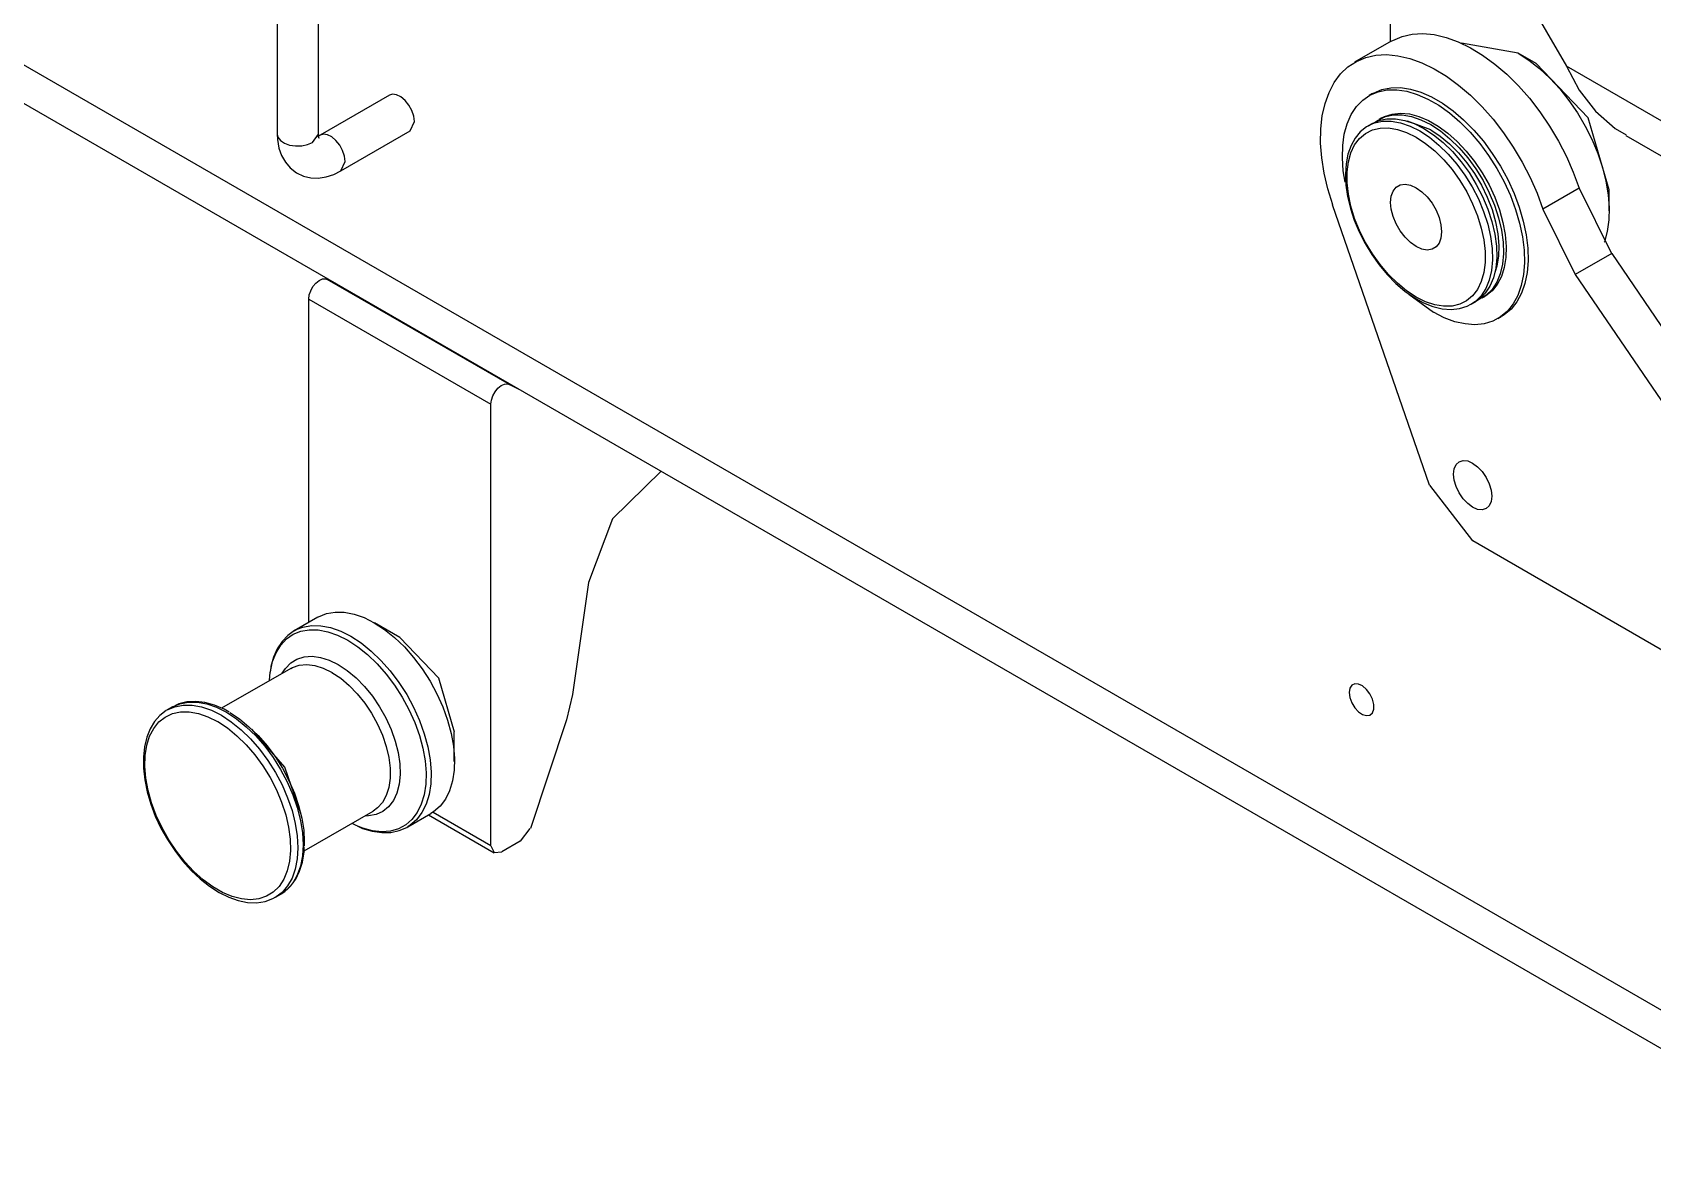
# Model space of a CAD drawing. Extents: x 0 to 258, y 0 to 184.
# Drawn here: x 182.41 to 198.14, y 69.55 to 80.35 of the extents above; entities that cross this region are included whole.
import ezdxf

# ---------------------------------------------------------------- set-up
doc = ezdxf.new("R2010")
doc.units = 0

msp = doc.modelspace()

# ---------------------------------------------------------------- linework, layer by layer
for p, q in [((199.83755, 69.921183), (163.796318, 90.729842)), ((163.510039, 90.522938), (199.83755, 69.548914)), ((184.788069, 82.70795), (184.788069, 79.360181)), ((185.190235, 79.360181), (185.190235, 82.707685)), ((195.596284, 80.258705), (195.596284, 82.044376)), ((196.622866, 81.196123), (197.302845, 80.018199)), ((195.601576, 80.261086), (195.247035, 80.057093)), ((195.600306, 80.261176), (195.616181, 80.270013)), ((195.616181, 80.270013), (195.706483, 80.308023)), ((195.706483, 80.308023), (195.804511, 80.330089)), ((195.804511, 80.330089), (195.909154, 80.335963)), ((195.909154, 80.335963), (196.019273, 80.325592)), ((196.019273, 80.325592), (196.133626, 80.299067)), ((196.133626, 80.299067), (196.250969, 80.256699)), ((196.250969, 80.256699), (196.369952, 80.198959)), ((196.833369, 80.146173), (196.283856, 80.242211)), ((195.182238, 80.012389), (195.263809, 80.065919)), ((195.263809, 80.065919), (195.354112, 80.103927)), ((195.354112, 80.103927), (195.452113, 80.125993)), ((195.452113, 80.125993), (195.556782, 80.131867)), ((195.556782, 80.131867), (195.666902, 80.121495)), ((195.666902, 80.121495), (195.781254, 80.094973)), ((195.781254, 80.094973), (195.89857, 80.052603)), ((195.89857, 80.052603), (196.017553, 79.994863)), ((196.369952, 80.198959), (196.489252, 80.126488)), ((196.489252, 80.126488), (196.6076, 80.040091)), ((196.833369, 80.146173), (196.937932, 80.078654)), ((197.009158, 80.044128), (196.834533, 80.145993)), ((196.937932, 80.078654), (197.040987, 79.997755)), ((195.048783, 79.861309), (195.110298, 79.943931)), ((195.110298, 79.943931), (195.182238, 80.012389)), ((196.017553, 79.994863), (196.13688, 79.922391)), ((196.13688, 79.922391), (196.255202, 79.835994)), ((196.6076, 80.040091), (196.72362, 79.940732)), ((196.72362, 79.940732), (196.836041, 79.829517)), ((197.513042, 79.517968), (197.010137, 80.044094)), ((197.040987, 79.997755), (197.141158, 79.904611)), ((197.141158, 79.904611), (197.23699, 79.800529)), ((197.301839, 80.018181), (197.425505, 79.785395)), ((201.488548, 77.601762), (197.302845, 80.018199)), ((185.878151, 79.737476), (185.20611, 79.349598)), ((185.908234, 79.746396), (185.878971, 79.737347)), ((185.947498, 79.741527), (185.908234, 79.746396)), ((185.989514, 79.72089), (185.947498, 79.741527)), ((194.959698, 79.657403), (194.998406, 79.765446)), ((194.998406, 79.765446), (195.048783, 79.861309)), ((195.324849, 79.690352), (195.395519, 79.738765)), ((195.42166, 79.753881), (195.387264, 79.733508)), ((195.395519, 79.738765), (195.474867, 79.771909)), ((195.421739, 79.753957), (195.430999, 79.75917)), ((195.430999, 79.75917), (195.510321, 79.792314)), ((195.474867, 79.771909), (195.56173, 79.789319)), ((195.510321, 79.792314), (195.597184, 79.809723)), ((195.56173, 79.789319), (195.65489, 79.790642)), ((195.597184, 79.809723), (195.690344, 79.811046)), ((195.65489, 79.790642), (195.753076, 79.776063)), ((195.690344, 79.811046), (195.78853, 79.796468)), ((195.753076, 79.776063), (195.854861, 79.745697)), ((195.78853, 79.796468), (195.890315, 79.766102)), ((195.854861, 79.745697), (195.958842, 79.699964)), ((195.890315, 79.766102), (195.994323, 79.720369)), ((196.255202, 79.835994), (196.371222, 79.736635)), ((196.371222, 79.736635), (196.483643, 79.62542)), ((196.836041, 79.829517), (196.943594, 79.707682)), ((197.23699, 79.800529), (197.32716, 79.686976)), ((197.425505, 79.785395), (197.583805, 79.581759)), ((186.03063, 79.68633), (185.989514, 79.72089)), ((186.067142, 79.640912), (186.03063, 79.68633)), ((186.095797, 79.588675), (186.067142, 79.640912)), ((186.114053, 79.534256), (186.095797, 79.588675)), ((194.933107, 79.538386), (194.959698, 79.657403)), ((195.213221, 79.550636), (195.263783, 79.627346)), ((195.263783, 79.627346), (195.324849, 79.690352)), ((195.958842, 79.699964), (196.063564, 79.639501)), ((195.994323, 79.720369), (196.099045, 79.659906)), ((196.063564, 79.639501), (196.167572, 79.565161)), ((196.099045, 79.659906), (196.203026, 79.585566)), ((196.203026, 79.585566), (196.304811, 79.498391)), ((196.483643, 79.62542), (196.591222, 79.503585)), ((196.943594, 79.707682), (197.045114, 79.576584)), ((197.045114, 79.576584), (197.139465, 79.437685)), ((197.32716, 79.686976), (197.410398, 79.565537)), ((197.583805, 79.581759), (197.77412, 79.414434)), ((186.078969, 79.390934), (186.120403, 79.482495)), ((186.120403, 79.482495), (186.114053, 79.534256)), ((194.91882, 79.409716), (194.933107, 79.538386)), ((195.146255, 79.360583), (195.173851, 79.461297)), ((195.173851, 79.461297), (195.213221, 79.550636)), ((195.360409, 79.429153), (195.301169, 79.380734)), ((195.397344, 79.448282), (195.360409, 79.429153)), ((195.419014, 79.463898), (195.379326, 79.440614)), ((195.379326, 79.440614), (195.395201, 79.449081)), ((195.394752, 79.449144), (195.440551, 79.468274)), ((195.419252, 79.400631), (195.494155, 79.418437)), ((195.419437, 79.463969), (195.481191, 79.491734)), ((195.440551, 79.468274), (195.518418, 79.485048)), ((195.453224, 79.480995), (195.476508, 79.496764)), ((195.476508, 79.496764), (195.546543, 79.529482)), ((195.481191, 79.491734), (195.559084, 79.508509)), ((195.511618, 79.517079), (195.48516, 79.501733)), ((195.494155, 79.418437), (195.575541, 79.420024)), ((195.511353, 79.517036), (195.537018, 79.530398)), ((195.518418, 79.485048), (195.60274, 79.485578)), ((195.537018, 79.530398), (195.611154, 79.555189)), ((195.546543, 79.529482), (195.624436, 79.546257)), ((195.559084, 79.508509), (195.64338, 79.509038)), ((195.575541, 79.420024), (195.661954, 79.405605)), ((195.60274, 79.485578), (195.691958, 79.469835)), ((195.611154, 79.555189), (195.692407, 79.563841)), ((195.624436, 79.546257), (195.708732, 79.546786)), ((195.64338, 79.509038), (195.732624, 79.493295)), ((195.691958, 79.469835), (195.784535, 79.438117)), ((195.692407, 79.563841), (195.779376, 79.556221)), ((195.708732, 79.546786), (195.797976, 79.531044)), ((195.732624, 79.493295), (195.825175, 79.461577)), ((195.984851, 79.401165), (195.759056, 79.485752)), ((195.779376, 79.556221), (195.870498, 79.532435)), ((195.784535, 79.438117), (195.87878, 79.390989)), ((195.797976, 79.531044), (195.890554, 79.499328)), ((195.825175, 79.461577), (195.919446, 79.41445)), ((195.870498, 79.532435), (195.964108, 79.492925)), ((195.890554, 79.499328), (195.984798, 79.452198)), ((195.964108, 79.492925), (196.058564, 79.438389)), ((195.984851, 79.452198), (196.079095, 79.3905)), ((196.058564, 79.438389), (196.152173, 79.369801)), ((196.167572, 79.565161), (196.269357, 79.477987)), ((196.269357, 79.477987), (196.367517, 79.379202)), ((196.304811, 79.498391), (196.402971, 79.399607)), ((196.591222, 79.503585), (196.692743, 79.372487)), ((197.139465, 79.437685), (197.225587, 79.292527)), ((197.410398, 79.565537), (197.485513, 79.437924)), ((197.485513, 79.437924), (197.5515, 79.305923)), ((197.717208, 78.819371), (197.513042, 79.517968)), ((184.789048, 79.360102), (184.791694, 79.30713)), ((184.789048, 79.360102), (184.795927, 79.330214)), ((184.791694, 79.30713), (184.805452, 79.225048)), ((184.795927, 79.330214), (184.819739, 79.298668)), ((184.819739, 79.298668), (184.858607, 79.27258)), ((184.858607, 79.27258), (184.909089, 79.254271)), ((185.082523, 79.258055), (185.130492, 79.278481)), ((185.130466, 79.278443), (185.189044, 79.360083)), ((185.191055, 79.332408), (185.188409, 79.360192)), ((185.191875, 79.34157), (185.18923, 79.341041)), ((185.195024, 79.317088), (185.191055, 79.332408)), ((185.207221, 79.349561), (185.191875, 79.34157)), ((185.195077, 79.316559), (185.195024, 79.317088)), ((185.236484, 79.358602), (185.206031, 79.348865)), ((185.275748, 79.353733), (185.236484, 79.358602)), ((185.317764, 79.333096), (185.275748, 79.353733)), ((185.35888, 79.298536), (185.317764, 79.333096)), ((185.395393, 79.253118), (185.35888, 79.298536)), ((185.407193, 79.003259), (186.079234, 79.390873)), ((194.916174, 79.272832), (194.91882, 79.409716)), ((194.927022, 79.129253), (194.916174, 79.272832)), ((195.130909, 79.249908), (195.146255, 79.360583)), ((195.251453, 79.320155), (195.211634, 79.248101)), ((195.246717, 79.255382), (195.294369, 79.318335)), ((195.301169, 79.380734), (195.251453, 79.320155)), ((195.294369, 79.318335), (195.352233, 79.367055)), ((195.352233, 79.367055), (195.419252, 79.400631)), ((195.661954, 79.405605), (195.7517, 79.375321)), ((195.7517, 79.375321), (195.843193, 79.329736)), ((195.843431, 79.329733), (195.934898, 79.269696)), ((195.87878, 79.390968), (195.973024, 79.32927)), ((195.919446, 79.414439), (196.013691, 79.352741)), ((195.934898, 79.269696), (196.024644, 79.19633)), ((195.973024, 79.32927), (196.065602, 79.254099)), ((195.984851, 79.401165), (196.077111, 79.340451)), ((196.013691, 79.352741), (196.106242, 79.27757)), ((196.077111, 79.340451), (196.167572, 79.266019)), ((196.079095, 79.3905), (196.171647, 79.315332)), ((196.106242, 79.27757), (196.195486, 79.190274)), ((196.152173, 79.369801), (196.243269, 79.288387)), ((196.167572, 79.266019), (196.254461, 79.179315)), ((196.171647, 79.315332), (196.26089, 79.228032)), ((196.243269, 79.288387), (196.330238, 79.195597)), ((196.367517, 79.379202), (196.460677, 79.270191)), ((196.402971, 79.399607), (196.496158, 79.290598)), ((196.460677, 79.270191), (196.54754, 79.152489)), ((196.496158, 79.290598), (196.582994, 79.172893)), ((196.692743, 79.372487), (196.787067, 79.233589)), ((197.225587, 79.292527), (197.302501, 79.142728)), ((197.5515, 79.305923), (197.607406, 79.171391)), ((197.77412, 79.414434), (197.882282, 79.352101)), ((197.879636, 79.346687), (201.811339, 77.075507)), ((184.805452, 79.225048), (184.831116, 79.151264)), ((184.831116, 79.151264), (184.867682, 79.086772)), ((184.909089, 79.254271), (184.966689, 79.245355)), ((184.966689, 79.245355), (185.026246, 79.246678)), ((185.026246, 79.246678), (185.082523, 79.258055)), ((185.424047, 79.200881), (185.395393, 79.253118)), ((185.442303, 79.146464), (185.424047, 79.200881)), ((185.448653, 79.094701), (185.442303, 79.146464)), ((194.95057, 78.980576), (194.927022, 79.129253)), ((195.127734, 79.130825), (195.130909, 79.249908)), ((195.136995, 79.005005), (195.127734, 79.130825)), ((195.182265, 79.16526), (195.164009, 79.072735)), ((195.211634, 79.248101), (195.182265, 79.16526)), ((195.185599, 79.091701), (195.210205, 79.179365)), ((195.210205, 79.179365), (195.246717, 79.255382)), ((196.024644, 79.19633), (196.111057, 79.110999)), ((196.065602, 79.254099), (196.154819, 79.166803)), ((196.111057, 79.110999), (196.192443, 79.015295)), ((196.154819, 79.166803), (196.239115, 79.068933)), ((196.195486, 79.190274), (196.279782, 79.092407)), ((196.254461, 79.179315), (196.336138, 79.082033)), ((196.26089, 79.228032), (196.345187, 79.130166)), ((196.330238, 79.195597), (196.411518, 79.093087)), ((196.345187, 79.130166), (196.423053, 79.023473)), ((196.54754, 79.152489), (196.626862, 79.027743)), ((196.582994, 79.172893), (196.662316, 79.048148)), ((196.787067, 79.233589), (196.873188, 79.088431)), ((197.302501, 79.142728), (197.369387, 78.989953)), ((197.607406, 79.171391), (197.652438, 79.036215)), ((184.867682, 79.086772), (184.914196, 79.032249)), ((184.914196, 79.032249), (184.975605, 78.984915)), ((184.975605, 78.984915), (185.043206, 78.953125)), ((185.043206, 78.953125), (185.114379, 78.936324)), ((185.26236, 78.944527), (185.338507, 78.969133)), ((185.338507, 78.969133), (185.407405, 79.003161)), ((185.407246, 79.003163), (185.448653, 79.094701)), ((194.986182, 78.828459), (194.95057, 78.980576)), ((195.154722, 78.893851), (195.136995, 79.005005)), ((195.164009, 79.072735), (195.15713, 78.97207)), ((195.15713, 78.97207), (195.161892, 78.865046)), ((195.173137, 78.888154), (195.173163, 78.994025)), ((195.173163, 78.994025), (195.185599, 79.091701)), ((196.192443, 79.015295), (196.267346, 78.910996)), ((196.239115, 79.068933), (196.317008, 78.962243)), ((196.279782, 79.092407), (196.357648, 78.985714)), ((196.317008, 78.962243), (196.387044, 78.848631)), ((196.336138, 79.082033), (196.410935, 78.976062)), ((196.357648, 78.985714), (196.42771, 78.872102)), ((196.410935, 78.976062), (196.477478, 78.863466)), ((196.411518, 79.093087), (196.485627, 78.98269)), ((196.423053, 79.023473), (196.493115, 78.909861)), ((196.485627, 78.98269), (196.551297, 78.866371)), ((196.626862, 79.027743), (196.697558, 78.897709)), ((196.662316, 79.048148), (196.733012, 78.918113)), ((196.873188, 79.088431), (196.950129, 78.938632)), ((197.369387, 78.989953), (197.425479, 78.835907)), ((197.652438, 79.036215), (197.685961, 78.902294)), ((185.114379, 78.936324), (185.187563, 78.933626)), ((185.187563, 78.933626), (185.26236, 78.944527)), ((195.033622, 78.674594), (194.986182, 78.828459)), ((195.161892, 78.865046), (195.178032, 78.753545)), ((195.185572, 78.776064), (195.173137, 78.888154)), ((195.602158, 78.756948), (195.620414, 78.806785)), ((195.620414, 78.806785), (195.649889, 78.843948)), ((195.649889, 78.843948), (195.6891, 78.86657)), ((195.6891, 78.86657), (195.736011, 78.873528)), ((195.736011, 78.873528), (195.788319, 78.864453)), ((195.788319, 78.864453), (195.843405, 78.83982)), ((195.843405, 78.83982), (195.898465, 78.800861)), ((195.898465, 78.800861), (195.950773, 78.749524)), ((196.267346, 78.910996), (196.334339, 78.800048)), ((196.334339, 78.800048), (196.392203, 78.684518)), ((196.387044, 78.848631), (196.44803, 78.730124)), ((196.42771, 78.872102), (196.488696, 78.753598)), ((196.477478, 78.863466), (196.534416, 78.746436)), ((196.493115, 78.909861), (196.554101, 78.791357)), ((196.551297, 78.866371), (196.607335, 78.746208)), ((196.554101, 78.791357), (196.604928, 78.670072)), ((196.697558, 78.897709), (196.758598, 78.764208)), ((196.733012, 78.918113), (196.794052, 78.784613)), ((196.950129, 78.938632), (197.016989, 78.785859)), ((197.424553, 78.835778), (197.072658, 78.631784)), ((197.425532, 78.835899), (197.741021, 78.199876)), ((197.685961, 78.902294), (197.707657, 78.771505)), ((197.71824, 78.61538), (197.71824, 78.819373)), ((195.971992, 75.952881), (195.032723, 78.674647)), ((195.178032, 78.753545), (195.205231, 78.639367)), ((195.210178, 78.659838), (195.185572, 78.776064)), ((195.205231, 78.639367), (195.242987, 78.524276)), ((195.246691, 78.541643), (195.210178, 78.659838)), ((195.595808, 78.696938), (195.602158, 78.756948)), ((195.602158, 78.629763), (195.595808, 78.696938)), ((195.950773, 78.749524), (195.99771, 78.688384)), ((195.99771, 78.688384), (196.036894, 78.620508)), ((196.392203, 78.684518), (196.439828, 78.566556)), ((196.44803, 78.730124), (196.498856, 78.608842)), ((196.488696, 78.753598), (196.539523, 78.632313)), ((196.534416, 78.746436), (196.580639, 78.627252)), ((196.539523, 78.632313), (196.579263, 78.510417)), ((196.604928, 78.670072), (196.644668, 78.548176)), ((196.607335, 78.746208), (196.652711, 78.624347)), ((196.758598, 78.764208), (196.809159, 78.629117)), ((196.794052, 78.784613), (196.844613, 78.649522)), ((196.844613, 78.649522), (196.883957, 78.514738)), ((197.016989, 78.785859), (197.073107, 78.631811)), ((197.707657, 78.771505), (197.716917, 78.645685)), ((197.716917, 78.645685), (197.713742, 78.526604)), ((195.242987, 78.524276), (195.290638, 78.410037)), ((195.294316, 78.423682), (195.246691, 78.541643)), ((195.620414, 78.558791), (195.602158, 78.629763)), ((195.649889, 78.487584), (195.620414, 78.558791)), ((195.689074, 78.419708), (195.649889, 78.487584)), ((196.036894, 78.620508), (196.066369, 78.5493)), ((196.066369, 78.5493), (196.084625, 78.478329)), ((196.084625, 78.478329), (196.090711, 78.411154)), ((196.439828, 78.566556), (196.476367, 78.448362)), ((196.498856, 78.608842), (196.538623, 78.486946)), ((196.538623, 78.486946), (196.56659, 78.366611)), ((196.579263, 78.510417), (196.607256, 78.390082)), ((196.580639, 78.627252), (196.615273, 78.508229)), ((196.615273, 78.508229), (196.637762, 78.391688)), ((196.644668, 78.548176), (196.672661, 78.427841)), ((196.652711, 78.624347), (196.686657, 78.502959)), ((196.686657, 78.502959), (196.708618, 78.384214)), ((196.809159, 78.629117), (196.848503, 78.494333)), ((196.848503, 78.494333), (196.876099, 78.361743)), ((196.883957, 78.514738), (196.911553, 78.382147)), ((197.071996, 78.631797), (197.387485, 77.995777)), ((197.713742, 78.526604), (197.698396, 78.415929)), ((195.290638, 78.410037), (195.347444, 78.298394)), ((195.35218, 78.308151), (195.294316, 78.423682)), ((195.735984, 78.358568), (195.689074, 78.419708)), ((195.788292, 78.307231), (195.735984, 78.358568)), ((196.084625, 78.351144), (196.066369, 78.301307)), ((196.090711, 78.411154), (196.084625, 78.351144)), ((196.476367, 78.448362), (196.500973, 78.332136)), ((196.500973, 78.332136), (196.513408, 78.220045)), ((196.56659, 78.366611), (196.5822, 78.249983)), ((196.607256, 78.390082), (196.622866, 78.273457)), ((196.637762, 78.391688), (196.647287, 78.279897)), ((196.672661, 78.427841), (196.688271, 78.311215)), ((196.708618, 78.384214), (196.718143, 78.270226)), ((196.876099, 78.361743), (196.891445, 78.233214)), ((196.911553, 78.382147), (196.926899, 78.253618)), ((197.698396, 78.415929), (197.670774, 78.315213)), ((195.347444, 78.298394), (195.412505, 78.19105)), ((195.419199, 78.197204), (195.35218, 78.308151)), ((195.412505, 78.19105), (195.484816, 78.089664)), ((195.494076, 78.092905), (195.419199, 78.197204)), ((195.843378, 78.268271), (195.788292, 78.307231)), ((195.898438, 78.243638), (195.843378, 78.268271)), ((195.950746, 78.234563), (195.898438, 78.243638)), ((195.997683, 78.241522), (195.950746, 78.234563)), ((196.036868, 78.264143), (195.997683, 78.241522)), ((196.066369, 78.301307), (196.036868, 78.264143)), ((196.513408, 78.220045), (196.513408, 78.114175)), ((196.5822, 78.249983), (196.585375, 78.139149)), ((196.626041, 78.16262), (196.616516, 78.059552)), ((196.622866, 78.273457), (196.626041, 78.16262)), ((196.644112, 78.175032), (196.627973, 78.079131)), ((196.647287, 78.279897), (196.644112, 78.175032)), ((196.691446, 78.200379), (196.681921, 78.097311)), ((196.688271, 78.311215), (196.691446, 78.200379)), ((196.714968, 78.163036), (196.699357, 78.06455)), ((196.718143, 78.270226), (196.714968, 78.163036)), ((196.891445, 78.233214), (196.89462, 78.110548)), ((196.926899, 78.253618), (196.930074, 78.130952)), ((197.742053, 78.199985), (197.387511, 77.995727)), ((197.670774, 78.315213), (197.668128, 78.311086)), ((197.742053, 78.199985), (198.501406, 77.085826)), ((195.484816, 78.089664), (195.563317, 77.995811)), ((195.575488, 77.9972), (195.494076, 78.092905)), ((196.500973, 78.016499), (196.476102, 77.928835)), ((196.513408, 78.114175), (196.500973, 78.016499)), ((196.57585, 78.036081), (196.55389, 77.942619)), ((196.585375, 78.139149), (196.57585, 78.036081)), ((196.616516, 78.059552), (196.594556, 77.966091)), ((196.627973, 78.079131), (196.608129, 78.015086)), ((196.659961, 78.003849), (196.626015, 77.921662)), ((196.681921, 78.097311), (196.659961, 78.003849)), ((196.699357, 78.06455), (196.671364, 77.976531)), ((196.89462, 78.110548), (196.885359, 77.995467)), ((196.920813, 78.015872), (196.899118, 77.909991)), ((196.930074, 78.130952), (196.920813, 78.015872)), ((185.113771, 77.839432), (185.135731, 77.879032)), ((185.135731, 77.879032), (185.16375, 77.913227)), ((185.16375, 77.913227), (185.19513, 77.938891)), ((185.19513, 77.938891), (185.227038, 77.953682)), ((185.227038, 77.953682), (185.256539, 77.956328)), ((185.256539, 77.956328), (185.275854, 77.949845)), ((187.044962, 76.929192), (185.274902, 77.949689)), ((185.354991, 77.904218), (185.360547, 77.902101)), ((185.360547, 77.902101), (185.385418, 77.893396)), ((195.563317, 77.995811), (195.646793, 77.910954)), ((195.661875, 77.91187), (195.575488, 77.9972)), ((195.646793, 77.910954), (195.734106, 77.836432)), ((195.751648, 77.838503), (195.661875, 77.91187)), ((196.439563, 77.852817), (196.391938, 77.789865)), ((196.476102, 77.928835), (196.439563, 77.852817)), ((196.519917, 77.860432), (196.474515, 77.790987)), ((196.56061, 77.883903), (196.515208, 77.814461)), ((196.55389, 77.942619), (196.519917, 77.860432)), ((196.580613, 77.852219), (196.524574, 77.796755)), ((196.594556, 77.966091), (196.56061, 77.883903)), ((196.626015, 77.921662), (196.580613, 77.852219)), ((196.631598, 77.900545), (196.580745, 77.837953)), ((196.671364, 77.976531), (196.631598, 77.900545)), ((196.863663, 77.889586), (196.830114, 77.794392)), ((196.885359, 77.995467), (196.863663, 77.889586)), ((196.899118, 77.909991), (196.865568, 77.814797)), ((197.387511, 77.995727), (198.440552, 76.452943)), ((185.094985, 77.758658), (185.099748, 77.798046)), ((185.094985, 77.75866), (186.8624, 76.738164)), ((185.094985, 74.619647), (185.094985, 77.75866)), ((185.099748, 77.798046), (185.113771, 77.839432)), ((195.734106, 77.836432), (195.823958, 77.773466)), ((195.843114, 77.778467), (195.751648, 77.838503)), ((195.773952, 77.804843), (196.011283, 77.63034)), ((195.823958, 77.773466), (195.915133, 77.723148)), ((195.93458, 77.732882), (195.843114, 77.778467)), ((195.915133, 77.723148), (196.006309, 77.686461)), ((196.024353, 77.702595), (195.93458, 77.732882)), ((196.11074, 77.688175), (196.024353, 77.702595)), ((196.192152, 77.689763), (196.11074, 77.688175)), ((196.267055, 77.707569), (196.192152, 77.689763)), ((196.264489, 77.665479), (196.339498, 77.688683)), ((196.334074, 77.741145), (196.267055, 77.707569)), ((196.391938, 77.789865), (196.334074, 77.741145)), ((196.339498, 77.688683), (196.373603, 77.70768)), ((196.418503, 77.735525), (196.374661, 77.706222)), ((196.37945, 77.708389), (196.419138, 77.731937)), ((196.474515, 77.790987), (196.418503, 77.735525)), ((196.459169, 77.758996), (196.419164, 77.731874)), ((196.458904, 77.756263), (196.450702, 77.752612)), ((196.524574, 77.796755), (196.458904, 77.756263)), ((196.515208, 77.814461), (196.459169, 77.758996)), ((196.485283, 77.769508), (196.511742, 77.784854)), ((196.519758, 77.789868), (196.511556, 77.78492)), ((196.580745, 77.837953), (196.519758, 77.789868)), ((196.785082, 77.71122), (196.729176, 77.641241)), ((196.82051, 77.731628), (196.764604, 77.661646)), ((196.830114, 77.794392), (196.785082, 77.71122)), ((196.865568, 77.814797), (196.82051, 77.731628)), ((196.006309, 77.686461), (196.096055, 77.664262)), ((196.115555, 77.57704), (196.011018, 77.630232)), ((196.011018, 77.630232), (196.011018, 77.630232)), ((196.096055, 77.664262), (196.182733, 77.657198)), ((196.218637, 77.538921), (196.115555, 77.57704)), ((196.182733, 77.657198), (196.264489, 77.665479)), ((196.318781, 77.516405), (196.218637, 77.538921)), ((196.588047, 77.544583), (196.504809, 77.519263)), ((196.663189, 77.585435), (196.588047, 77.544583)), ((196.636096, 77.568425), (196.670491, 77.588798)), ((196.729176, 77.641241), (196.663189, 77.585435)), ((196.698617, 77.60584), (196.671444, 77.588721)), ((196.764604, 77.661646), (196.698617, 77.60584)), ((196.414613, 77.509817), (196.318781, 77.516405)), ((196.504809, 77.519263), (196.414613, 77.509817)), ((186.931482, 76.892614), (186.962862, 76.918278)), ((186.962862, 76.918278), (186.99477, 76.933069)), ((186.99477, 76.933069), (187.024271, 76.935714)), ((187.024271, 76.935714), (187.048613, 76.925819)), ((187.048957, 76.925774), (187.15315, 76.872686)), ((186.862744, 76.738045), (186.867506, 76.777433)), ((186.867506, 76.777433), (186.881529, 76.818819)), ((186.881529, 76.818819), (186.903489, 76.858417)), ((186.903489, 76.858417), (186.931482, 76.892614)), ((186.8624, 72.45139), (186.8624, 76.738164)), ((196.212974, 76.110604), (196.231495, 76.151591)), ((196.231495, 76.151591), (196.260996, 76.178952)), ((196.260996, 76.178952), (196.29944, 76.190831)), ((196.29944, 76.190831), (196.344208, 76.186386)), ((196.344208, 76.186386), (196.392256, 76.165961)), ((196.392256, 76.165961), (196.440304, 76.130922)), ((196.440304, 76.130922), (196.485045, 76.083662)), ((188.514032, 76.086988), (188.044066, 75.623197)), ((196.206624, 76.058781), (196.212974, 76.110604)), ((196.212974, 75.999683), (196.206624, 76.058807)), ((196.231495, 75.937281), (196.212974, 75.999683)), ((196.485045, 76.083662), (196.523489, 76.027406)), ((196.523489, 76.027406), (196.55299, 75.965986)), ((196.55299, 75.965986), (196.571511, 75.903587)), ((195.972151, 75.952942), (196.392229, 75.409878)), ((196.260996, 75.875861), (196.231495, 75.937281)), ((196.299414, 75.819605), (196.260996, 75.875861)), ((196.344181, 75.772346), (196.299414, 75.819605)), ((196.571511, 75.903587), (196.577861, 75.84446)), ((196.577861, 75.84446), (196.571511, 75.792637)), ((196.392229, 75.737307), (196.344181, 75.772346)), ((196.440278, 75.716881), (196.392229, 75.737307)), ((196.485045, 75.712436), (196.440278, 75.716881)), ((196.523489, 75.724289), (196.485045, 75.712436)), ((196.55299, 75.75165), (196.523489, 75.724289)), ((196.571511, 75.792637), (196.55299, 75.75165)), ((188.044066, 75.623197), (187.809898, 75.005835)), ((203.750732, 71.161019), (196.392679, 75.409957)), ((187.809607, 75.005939), (187.656149, 73.918767)), ((185.190288, 74.674527), (185.26617, 74.705314)), ((185.26617, 74.705314), (185.349726, 74.719866)), ((185.349726, 74.719866), (185.439525, 74.718014)), ((185.439525, 74.718014), (185.534114, 74.699679)), ((184.954201, 74.538492), (184.963196, 74.54344)), ((185.182298, 74.669654), (184.954756, 74.538421)), ((184.975738, 74.548284), (184.955894, 74.539474)), ((184.963196, 74.54344), (184.97325, 74.548731)), ((184.973224, 74.548731), (185.038973, 74.574237)), ((185.018044, 74.5341), (185.099695, 74.548334)), ((185.038973, 74.574237), (185.122502, 74.588789)), ((185.099695, 74.548334), (185.187457, 74.546482)), ((185.122502, 74.588789), (185.212301, 74.586937)), ((185.181292, 74.66958), (185.190288, 74.674527)), ((185.187457, 74.546482), (185.279902, 74.528544)), ((185.212301, 74.586937), (185.306916, 74.568601)), ((185.306916, 74.568601), (185.404732, 74.534118)), ((185.534114, 74.699679), (185.63193, 74.665195)), ((185.63193, 74.665195), (185.731413, 74.615144)), ((185.731281, 74.615097), (185.830738, 74.550298)), ((185.978692, 74.472275), (185.73263, 74.61515)), ((185.830738, 74.550298), (185.92858, 74.471814)), ((184.777591, 74.324767), (184.82265, 74.398477)), ((184.835191, 74.434564), (184.78918, 74.364029)), ((184.82265, 74.398477), (184.878397, 74.458553)), ((184.890912, 74.493296), (184.835191, 74.434564)), ((184.878397, 74.458553), (184.943882, 74.504009)), ((184.955894, 74.539474), (184.890912, 74.493296)), ((184.943882, 74.504009), (185.018044, 74.5341)), ((185.279902, 74.528544), (185.375496, 74.494846)), ((185.375496, 74.494846), (185.472704, 74.44593)), ((185.404732, 74.534118), (185.504189, 74.484067)), ((185.473577, 74.44592), (185.570785, 74.382594)), ((185.504189, 74.484009), (185.603672, 74.41921)), ((185.603672, 74.41921), (185.701489, 74.340727)), ((185.92858, 74.471814), (186.023169, 74.380935)), ((186.356967, 74.078195), (185.978745, 74.472187)), ((184.722267, 74.14149), (184.743963, 74.238635)), ((184.753356, 74.282312), (184.72822, 74.190311)), ((184.743963, 74.238635), (184.777591, 74.324767)), ((184.78918, 74.364029), (184.753356, 74.282312)), ((184.919725, 74.225821), (184.980632, 74.263603)), ((184.980632, 74.263603), (185.050085, 74.285432)), ((185.050085, 74.285432), (185.126603, 74.290855)), ((185.126603, 74.290855), (185.208544, 74.279743)), ((185.208544, 74.279743), (185.294216, 74.252327)), ((185.294216, 74.252327), (185.381714, 74.209197)), ((185.570785, 74.382594), (185.666405, 74.305894)), ((185.666405, 74.305894), (185.758824, 74.217079)), ((185.701489, 74.340727), (185.796077, 74.249848)), ((185.796077, 74.249848), (185.885877, 74.148065)), ((186.023169, 74.380935), (186.112968, 74.279153)), ((186.112968, 74.279153), (186.196497, 74.168139)), ((184.92036, 74.172502), (184.24832, 73.785153)), ((184.713986, 74.053704), (184.721923, 74.135461)), ((184.722267, 74.135458), (184.722267, 74.14149)), ((184.72822, 74.190311), (184.722399, 74.147356)), ((184.838101, 74.12506), (184.868661, 74.172894)), ((184.868661, 74.172894), (184.919725, 74.225821)), ((184.920493, 74.172621), (184.935838, 74.18077)), ((184.935838, 74.18077), (185.001931, 74.203472)), ((185.001931, 74.203472), (185.075168, 74.210007)), ((185.075168, 74.210007), (185.153881, 74.200244)), ((185.153881, 74.200244), (185.236299, 74.174368)), ((185.236299, 74.174368), (185.320622, 74.132987)), ((185.320489, 74.133), (185.404785, 74.077027)), ((185.381714, 74.209176), (185.469238, 74.151256)), ((185.404785, 74.077027), (185.487203, 74.007712)), ((185.469238, 74.151256), (185.554883, 74.079776)), ((185.554883, 74.079776), (185.636825, 73.996263)), ((185.758824, 74.217079), (185.846586, 74.117612)), ((185.846586, 74.117612), (185.92821, 74.00912)), ((185.885877, 74.148065), (185.969405, 74.037052)), ((186.196497, 74.168139), (186.272379, 74.049717)), ((186.509049, 73.553645), (186.356967, 74.078195)), ((185.487203, 74.007712), (185.565916, 73.926607)), ((185.565916, 73.926607), (185.639127, 73.835519)), ((185.636825, 73.996263), (185.713342, 73.902495)), ((185.92821, 74.00912), (186.002399, 73.893391)), ((185.969405, 74.037052), (186.045314, 73.91863)), ((186.045314, 73.91863), (186.112307, 73.794741)), ((186.272379, 74.049717), (186.339372, 73.925829)), ((186.339372, 73.925829), (186.39639, 73.798512)), ((187.59839, 73.673149), (187.657286, 73.918693)), ((195.199172, 73.979931), (195.192557, 73.938621)), ((195.192557, 73.93851), (195.199172, 73.889679)), ((195.217957, 74.009247), (195.199172, 73.979931)), ((195.247061, 74.023375), (195.217957, 74.009247)), ((195.283309, 74.020729), (195.247061, 74.023375)), ((195.322758, 74.001732), (195.283309, 74.020729)), ((195.361097, 73.968368), (195.322758, 74.001732)), ((195.394222, 73.924249), (195.361097, 73.968368)), ((195.418564, 73.874158), (195.394222, 73.924249)), ((183.712274, 73.76392), (183.650124, 73.71662)), ((183.71492, 73.764978), (183.712274, 73.76392)), ((183.716508, 73.765574), (183.721799, 73.769013)), ((183.72135, 73.76904), (183.794374, 73.800827)), ((183.72135, 73.769048), (183.72135, 73.76904)), ((183.77207, 73.798117), (183.721799, 73.769013)), ((183.833983, 73.82702), (183.765217, 73.794045)), ((183.771647, 73.798075), (183.844672, 73.829862)), ((183.771647, 73.798086), (183.771647, 73.798075)), ((183.794374, 73.800827), (183.875125, 73.816516)), ((183.912617, 73.846705), (183.833983, 73.82702)), ((183.844672, 73.829862), (183.925422, 73.845552)), ((183.875125, 73.816516), (183.962226, 73.815723)), ((183.997521, 73.851336), (183.912617, 73.846705)), ((183.925422, 73.845552), (184.012523, 73.844758)), ((183.962226, 73.815723), (184.054195, 73.798683)), ((184.08695, 73.840673), (183.997521, 73.851336)), ((184.012523, 73.844758), (184.104492, 73.827719)), ((184.054195, 73.798683), (184.149445, 73.765566)), ((184.179105, 73.815035), (184.08695, 73.840673)), ((184.104492, 73.827719), (184.199742, 73.794604)), ((184.149445, 73.765566), (184.246362, 73.716951)), ((184.272423, 73.775104), (184.179105, 73.815035)), ((184.199742, 73.794604), (184.296659, 73.745986)), ((184.321635, 73.748556), (184.272423, 73.775104)), ((185.639127, 73.835519), (185.705246, 73.736483)), ((185.713342, 73.902495), (185.782795, 73.800472)), ((185.782795, 73.800472), (185.843702, 73.692369)), ((186.002399, 73.893391), (186.067857, 73.772318)), ((186.067857, 73.772318), (186.123578, 73.647895)), ((186.112307, 73.794741), (186.169324, 73.667424)), ((186.39639, 73.798512), (186.442506, 73.669855)), ((195.199172, 73.889679), (195.217957, 73.83862)), ((195.217957, 73.83862), (195.247061, 73.790862)), ((195.247061, 73.790862), (195.283309, 73.751585)), ((195.431529, 73.823523), (195.418564, 73.874158)), ((195.418564, 73.742028), (195.431529, 73.777826)), ((195.431529, 73.777826), (195.431529, 73.823523)), ((183.59734, 73.656957), (183.554371, 73.585652)), ((183.590434, 73.589721), (183.64126, 73.652316)), ((183.650124, 73.71662), (183.59734, 73.656957)), ((183.64126, 73.652316), (183.702247, 73.700401)), ((183.702247, 73.700401), (183.772308, 73.73312)), ((183.772308, 73.73312), (183.850175, 73.749894)), ((183.850175, 73.749894), (183.934498, 73.750424)), ((183.934498, 73.750424), (184.023741, 73.734681)), ((184.023741, 73.734681), (184.116293, 73.702965)), ((184.116293, 73.702965), (184.210537, 73.655835)), ((184.210987, 73.655806), (184.305231, 73.594108)), ((184.246362, 73.717044), (184.343252, 73.653758)), ((184.296659, 73.746079), (184.393549, 73.682793)), ((184.327271, 73.743343), (184.42186, 73.681563)), ((184.343252, 73.653758), (184.438502, 73.576886)), ((184.393549, 73.682793), (184.488799, 73.605922)), ((184.42186, 73.681563), (184.51486, 73.606522)), ((184.488799, 73.605922), (184.580768, 73.516778)), ((184.51486, 73.606522), (184.604633, 73.519501)), ((185.705246, 73.736483), (185.76274, 73.631713)), ((185.76274, 73.631713), (185.810365, 73.523552)), ((185.843702, 73.692369), (185.89474, 73.580485)), ((186.123578, 73.647895), (186.168636, 73.522162)), ((186.169324, 73.667424), (186.215415, 73.538768)), ((186.442506, 73.669855), (186.476902, 73.541972)), ((187.59794, 73.673234), (187.246045, 72.619135)), ((195.283309, 73.751585), (195.322732, 73.725042)), ((195.322732, 73.725042), (195.361097, 73.714115)), ((195.361097, 73.714115), (195.394222, 73.719989)), ((195.394222, 73.719989), (195.418564, 73.742028)), ((183.521722, 73.503348), (183.500026, 73.411043)), ((183.554371, 73.585652), (183.521722, 73.503348)), ((183.522674, 73.425717), (183.550667, 73.513738)), ((183.550667, 73.513738), (183.590434, 73.589721)), ((184.305231, 73.594108), (184.397809, 73.51894)), ((184.397809, 73.51894), (184.487026, 73.431641)), ((184.438502, 73.576886), (184.530471, 73.48774)), ((184.530471, 73.48774), (184.617572, 73.387852)), ((184.86188, 73.215058), (184.541239, 73.582498)), ((184.580768, 73.516778), (184.667869, 73.416888)), ((184.604633, 73.519501), (184.689644, 73.421989)), ((185.810365, 73.523552), (185.847036, 73.414411)), ((185.89474, 73.580485), (185.934851, 73.467211)), ((185.934851, 73.467211), (185.963188, 73.354957)), ((186.168636, 73.522162), (186.202265, 73.397184)), ((186.215415, 73.538768), (186.249837, 73.410884)), ((186.476902, 73.541972), (186.499127, 73.416959)), ((186.507858, 73.267893), (186.507858, 73.553643)), ((183.500026, 73.411043), (183.489707, 73.310152)), ((183.489707, 73.310152), (183.489707, 73.202372)), ((183.503889, 73.22004), (183.507064, 73.327231)), ((183.507064, 73.327231), (183.522674, 73.425717)), ((184.487026, 73.431641), (184.571349, 73.333774)), ((184.571349, 73.333774), (184.649216, 73.227081)), ((184.617572, 73.387852), (184.698322, 73.278926)), ((184.667869, 73.416888), (184.74862, 73.307961)), ((184.689644, 73.421989), (184.76849, 73.315655)), ((184.74862, 73.307961), (184.821644, 73.191862)), ((184.76849, 73.315655), (184.839768, 73.202321)), ((185.847036, 73.414411), (185.871907, 73.306731)), ((185.871907, 73.306731), (185.884607, 73.202917)), ((185.963188, 73.354957), (185.979063, 73.246118)), ((186.202265, 73.397184), (186.223961, 73.275016)), ((186.249837, 73.410884), (186.272062, 73.285874)), ((186.272062, 73.285874), (186.281587, 73.165788)), ((186.499127, 73.416959), (186.508652, 73.296875)), ((186.508652, 73.296875), (186.505477, 73.183687)), ((183.489707, 73.202372), (183.502407, 73.089503)), ((183.513414, 73.106055), (183.503889, 73.22004)), ((184.649216, 73.227081), (184.719277, 73.113469)), ((184.698322, 73.278926), (184.771347, 73.162827)), ((184.771347, 73.162827), (184.835376, 73.04154)), ((184.821644, 73.191862), (184.885674, 73.070578)), ((184.839768, 73.202321), (184.902263, 73.083923)), ((185.019738, 72.753644), (184.86188, 73.215058)), ((185.884607, 73.202917), (185.884607, 73.105286)), ((185.982238, 73.14301), (185.972713, 73.047837)), ((185.979063, 73.246118), (185.982238, 73.14301)), ((186.223961, 73.275016), (186.233221, 73.157657)), ((186.233221, 73.157657), (186.230046, 73.047043)), ((186.281587, 73.165788), (186.278412, 73.052599)), ((186.505477, 73.183687), (186.489602, 73.079253)), ((183.502407, 73.089503), (183.52622, 72.973325)), ((183.535374, 72.987308), (183.513414, 73.106055)), ((183.52622, 72.973325), (183.560827, 72.855562)), ((183.56932, 72.865923), (183.535374, 72.987308)), ((184.719277, 73.113469), (184.780237, 72.994965)), ((184.780237, 72.994965), (184.831064, 72.87368)), ((184.835376, 73.04154), (184.889325, 72.917143)), ((184.885674, 73.070578), (184.939622, 72.946179)), ((184.902263, 73.083923), (184.954941, 72.962487)), ((185.871907, 73.016023), (185.847036, 72.937119)), ((185.884607, 73.105286), (185.871907, 73.016023)), ((185.972713, 73.047837), (185.950488, 72.96262)), ((186.230046, 73.047043), (186.214436, 72.944983)), ((186.278412, 73.052599), (186.262537, 72.948166)), ((186.461239, 72.985292), (186.42089, 72.903343)), ((186.489602, 73.079253), (186.461239, 72.985292)), ((183.560827, 72.855562), (183.605621, 72.737941)), ((183.614723, 72.744058), (183.56932, 72.865923)), ((184.831064, 72.87368), (184.87083, 72.751784)), ((184.889325, 72.917143), (184.932267, 72.791763)), ((184.939622, 72.946179), (184.982564, 72.820798)), ((184.954941, 72.962487), (184.996851, 72.840091)), ((184.982564, 72.820798), (185.013785, 72.696582)), ((184.996851, 72.840091), (185.027331, 72.71883)), ((185.76274, 72.817168), (185.720433, 72.786945)), ((185.810365, 72.870336), (185.76274, 72.817168)), ((185.847036, 72.937119), (185.810365, 72.870336)), ((185.870451, 72.829082), (185.814333, 72.783608)), ((185.916171, 72.889182), (185.870451, 72.829082)), ((185.950488, 72.96262), (185.916171, 72.889182)), ((186.186707, 72.853156), (186.147285, 72.77307)), ((186.214436, 72.944983), (186.186707, 72.853156)), ((186.234174, 72.854204), (186.193825, 72.772255)), ((186.262537, 72.948166), (186.234174, 72.854204)), ((186.369217, 72.834752), (186.307066, 72.780647)), ((186.42089, 72.903343), (186.369217, 72.834752)), ((183.605621, 72.737941), (183.65986, 72.62217)), ((183.670735, 72.623898), (183.614723, 72.744058)), ((184.87083, 72.751784), (184.898797, 72.631449)), ((184.932267, 72.791763), (184.963487, 72.667544)), ((184.963487, 72.667544), (184.982537, 72.546613)), ((185.013785, 72.696582), (185.032835, 72.575651)), ((185.027331, 72.71883), (185.045852, 72.600781)), ((185.050006, 72.399796), (185.719401, 72.786881)), ((185.522207, 72.664083), (185.514534, 72.668025)), ((185.555095, 72.648367), (185.522207, 72.664083)), ((185.675798, 72.740071), (185.637989, 72.739277)), ((185.748981, 72.753724), (185.675798, 72.740071)), ((185.814333, 72.783608), (185.748981, 72.753724)), ((186.096776, 72.706038), (186.036054, 72.653163)), ((186.055421, 72.633158), (186.280317, 72.764391)), ((186.142152, 72.703664), (186.080001, 72.64956)), ((186.147285, 72.77307), (186.096776, 72.706038)), ((186.193825, 72.772255), (186.142152, 72.703664)), ((186.256504, 72.750369), (186.89415, 72.382598)), ((186.307066, 72.780647), (186.281137, 72.76427)), ((186.301484, 72.776033), (186.8624, 72.45139)), ((183.65986, 72.62217), (183.722778, 72.509942)), ((183.736404, 72.507579), (183.670735, 72.623898)), ((183.722778, 72.509942), (183.793422, 72.402892)), ((183.81054, 72.397179), (183.736404, 72.507579)), ((184.898797, 72.631449), (184.914407, 72.514824)), ((184.914407, 72.514824), (184.917582, 72.403987)), ((184.982537, 72.546613), (184.988887, 72.431041)), ((185.032835, 72.575651), (185.039185, 72.460076)), ((185.045852, 72.600781), (185.051937, 72.48796)), ((185.618621, 72.622723), (185.55491, 72.648388)), ((185.563958, 72.643228), (185.61714, 72.619654)), ((185.61714, 72.619654), (185.711516, 72.591555)), ((185.712839, 72.596847), (185.618621, 72.622723)), ((185.711516, 72.591555), (185.803353, 72.578326)), ((185.803142, 72.586925), (185.712839, 72.596847)), ((185.88802, 72.593116), (185.803142, 72.586925)), ((185.803353, 72.578326), (185.89093, 72.580443)), ((185.966072, 72.615315), (185.88802, 72.593116)), ((185.89093, 72.580443), (185.97258, 72.597561)), ((186.036054, 72.653163), (185.966072, 72.615315)), ((185.97258, 72.597561), (186.04677, 72.629139)), ((186.04677, 72.629139), (186.080742, 72.652476)), ((186.079234, 72.649298), (186.055421, 72.633158)), ((186.080001, 72.64956), (186.080001, 72.649295)), ((187.149366, 72.494416), (187.244987, 72.619093)), ((183.793422, 72.402892), (183.870786, 72.302607)), ((183.891794, 72.294672), (183.81054, 72.397179)), ((184.917582, 72.403987), (184.908057, 72.300919)), ((184.988887, 72.431041), (184.982537, 72.322802)), ((185.032835, 72.351838), (185.013785, 72.252786)), ((185.039185, 72.460076), (185.032835, 72.351838)), ((185.033443, 72.292291), (185.049318, 72.389297)), ((185.049318, 72.389297), (185.051964, 72.437523)), ((185.051937, 72.48796), (185.051937, 72.446101)), ((186.862558, 72.451318), (186.89446, 72.384094)), ((186.89446, 72.384094), (186.96863, 72.390073)), ((187.148149, 72.494517), (186.968233, 72.390007)), ((183.870786, 72.302607), (183.953733, 72.210574)), ((183.978762, 72.201883), (183.891794, 72.294672)), ((183.953733, 72.210574), (184.041125, 72.128162)), ((184.069858, 72.120465), (183.978762, 72.201883)), ((184.886097, 72.207458), (184.852151, 72.125273)), ((184.908057, 72.300919), (184.886097, 72.207458)), ((184.963487, 72.223751), (184.932267, 72.135578)), ((184.982537, 72.322802), (184.963487, 72.223751)), ((184.968832, 72.127416), (185.006429, 72.204587)), ((185.013785, 72.252786), (184.982564, 72.164616)), ((185.006429, 72.204587), (185.033443, 72.292291)), ((184.041125, 72.128162), (184.131771, 72.056629)), ((184.163468, 72.05188), (184.069858, 72.120465)), ((184.131771, 72.056629), (184.224454, 71.997111)), ((184.25795, 71.997344), (184.163468, 72.05188)), ((184.806748, 72.055828), (184.75071, 72.000363)), ((184.852151, 72.125273), (184.806748, 72.055828)), ((184.889298, 72.059796), (184.83535, 71.997704)), ((184.863819, 72.007663), (184.921154, 72.061574)), ((184.939622, 72.088834), (184.885647, 72.026739)), ((184.932267, 72.135578), (184.889298, 72.059796)), ((184.921154, 72.061574), (184.968832, 72.127416)), ((184.982564, 72.164616), (184.939622, 72.088834)), ((184.224454, 71.997111), (184.317905, 71.950619)), ((184.35156, 71.957834), (184.25795, 71.997344)), ((184.317905, 71.950619), (184.410826, 71.918065)), ((184.442656, 71.934048), (184.35156, 71.957834)), ((184.410826, 71.918065), (184.501764, 71.900232)), ((184.529624, 71.926428), (184.442656, 71.934048)), ((184.501764, 71.900232), (184.589023, 71.897586)), ((184.610904, 71.93508), (184.529624, 71.926428)), ((184.589023, 71.897586), (184.670859, 71.91018)), ((184.68504, 71.959871), (184.610904, 71.93508)), ((184.670859, 71.91018), (184.745577, 71.937488)), ((184.75071, 72.000363), (184.68504, 71.959871)), ((184.745577, 71.937488), (184.775289, 71.955876)), ((184.772194, 71.95027), (184.822465, 71.979374)), ((184.777486, 71.953974), (184.772194, 71.95027)), ((184.83535, 71.997704), (184.777247, 71.953857)), ((184.827756, 71.982813), (184.822465, 71.979374)), ((184.827148, 71.984962), (184.863819, 72.007663)), ((184.885647, 72.026739), (184.827545, 71.982893))]:
    msp.add_line(p, q)

doc.saveas('drawing.dxf')
